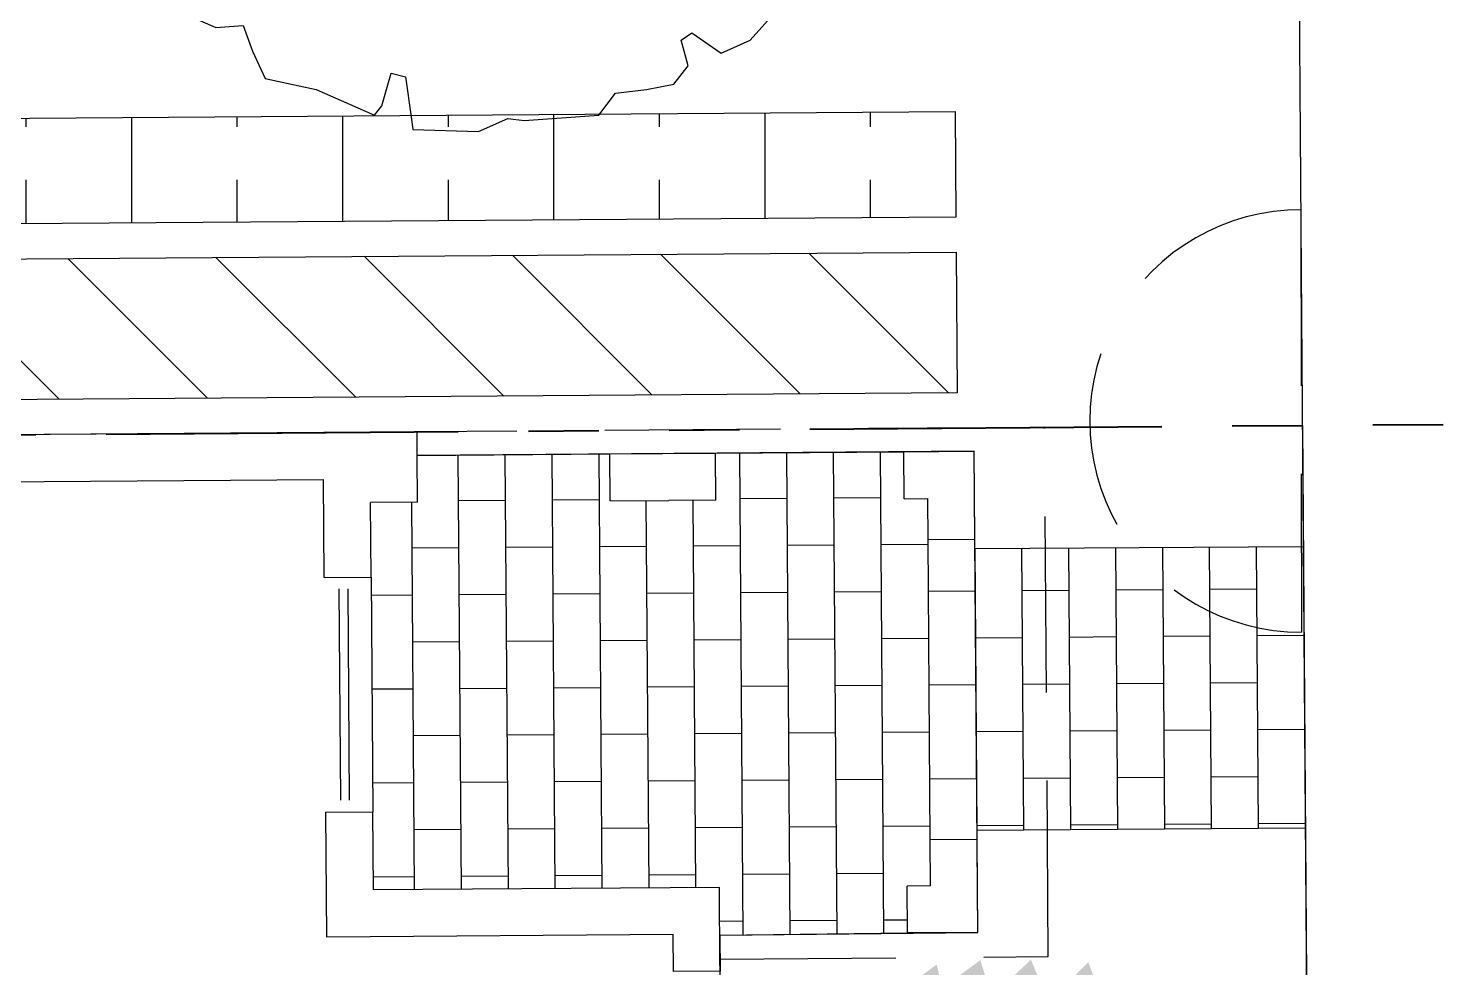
# Model space of a CAD drawing. Header units: feet. Extents: x 919634 to 928945, y 707022 to 708026.
# Drawn here: x 920767.68 to 920787.69, y 707445.3 to 707458.65 of the extents above; entities that cross this region are included whole.
import ezdxf

# ---------------------------------------------------------------- set-up
doc = ezdxf.new("R2010")
doc.units = ezdxf.units.FT
doc.header["$LTSCALE"] = 20
doc.header["$MEASUREMENT"] = 0
for name, pattern in [('HIDDEN2', [0.1875, 0.125, -0.0625]), ('Site Plan$0$HIDDEN2', [0.1875, 0.125, -0.0625]), ('Site Plan$0$PHANTOM2', [1.25, 0.625, -0.125, 0.125, -0.125, 0.125, -0.125])]:
    doc.linetypes.add(name, pattern=pattern)
for name, color, linetype in [('-u-site-utility clear zone', 252, 'HIDDEN2'), ('-u-site-xref', 7, 'Continuous'), ('LK-TREE-050M', 2, 'Continuous'), ('LK-TREE-TRNK', 32, 'Continuous'), ('LP-ANNO-LABL-SHRB', 2, 'Continuous'), ('LP-PATT-SHAR', 4, 'Continuous'), ('LP-SHAR-BRDR-CONT', 123, 'Continuous'), ('LP-TREE', 15, 'Continuous'), ('Site Plan$0$-u-site-bldg_interior', 252, 'Continuous'), ('Site Plan$0$SP-BLDG-ROOF ABOVE', 4, 'Site Plan$0$HIDDEN2'), ('Site Plan$0$SP-LOT PAVERS', 254, 'Continuous'), ('x-Villa6-LP Block$0$LK-TREE-013M', 253, 'Continuous'), ('x-Villa6-LP Block$0$LK-TREE-050M', 253, 'Continuous'), ('x-Villa6-LP Block$0$LK-TREE-TRNK', 253, 'Continuous'), ('x-Villa6-LP Block$0$LP-TREE', 253, 'Continuous')]:
    doc.layers.add(name, color=color, linetype=linetype)
for name, color, linetype, lineweight in [('Site Plan$0$SP-LOT LINES', 252, 'Site Plan$0$PHANTOM2', 40), ('Site Plan$0$SP-SIDEWALK', 2, 'Continuous', 25), ('SP-BUILDING-FOOTPRINT', 1, 'Continuous', 25)]:
    doc.layers.add(name, color=color, linetype=linetype, lineweight=lineweight)
doc.layers.add('x-Villa6-LP Block$0$LK-TREE-SHAD', color=253, linetype='Continuous', plot=False)
doc.layers.get('-u-site-xref').off()

# ---------------------------------------------------------------- blocks, each defined once
blk = doc.blocks.new('Site Plan')
at = {"layer": 'Site Plan$0$SP-LOT PAVERS', "extrusion": (7.49369476447442e-08, 5.421449408350116e-10, 0.9999999999999972)}
h = blk.add_hatch(dxfattribs=at)
h.set_pattern_fill('AR-B816', color=256, scale=0.08333333333333331, angle=90.41450947818753)
h.set_pattern_definition([(90.41450947818744, (920786.463532828, 707359.354512068), (-0.6666492204798994, -0.004822994711523406), []), (180.4145094781875, (920786.463532828, 707359.354512068), (-0.6618262257683755, -0.6714722151914222), [0.6666666666666665, -0.6666666666666665])])
h.paths.add_polyline_path([(920781.1318442662, 707451.2550460472), (920781.1309081118, 707451.3844441973), (920780.4642588914, 707451.3796212032), (920780.4600191175, 707451.965655823), (920780.1266945074, 707451.9632443254), (920780.1218749287, 707452.6294213732), (920777.4442078249, 707452.6100493048), (920777.4490274036, 707451.9438722571), (920775.949066657, 707451.9330205781), (920775.9442436508, 707452.5996714013), (920773.2054264807, 707452.5788085159), (920773.2102420733, 707451.9132061296), (920772.5435927827, 707451.9083831186), (920772.5833824457, 707446.4085297036), (920777.4999365354, 707446.4440994059), (920777.50484289, 707445.7659279131), (920780.1713071882, 707445.7967418086), (920780.1664841936, 707446.4633910288), (920780.4998088038, 707446.4658025262), (920780.495069169, 707447.1209294744), (920781.1617183896, 707447.1257524693), (920781.1607822353, 707447.2551506198), (920785.8273631791, 707447.2878451868), (920785.79842521, 707451.2877406141)])
at = {"layer": 'Site Plan$0$-u-site-bldg_interior', "extrusion": (7.493694764474419e-08, 5.421449408350157e-10, 0.9999999999999972)}
for p, q in [((920773.2029911934, 707452.9154217915, 2.397159634922995e-06), (920732.7873822512, 707452.6230279679, 5.425940526081074e-06)), ((920773.2054351119, 707452.577615909, 2.397159634879378e-06), (920773.2030074067, 707452.9131808237, 2.397159634879375e-06)), ((920773.2054188986, 707452.5798568769, 2.397159634922998e-06), (920775.9442436536, 707452.5996714013, 2.191909725309721e-06)), ((920773.2102420762, 707451.9132061293, 2.397159622046326e-06), (920773.2054188986, 707452.5798568769, 2.397159634922998e-06)), ((920775.9442436656, 707452.5996697393, 2.191909725309721e-06), (920777.4442044116, 707452.6105214774, 2.079501362196658e-06)), ((920775.9490666603, 707451.9330205189, 2.191909725309727e-06), (920775.9442436656, 707452.5996697393, 2.191909725309721e-06)), ((920777.4442044116, 707452.6105214774, 2.079501362196658e-06), (920780.1218715152, 707452.6298935458, 1.878834660175739e-06)), ((920777.4490274064, 707451.9438722569, 2.079501362196665e-06), (920777.4442044116, 707452.6105214774, 2.079501362196658e-06)), ((920780.1218715152, 707452.6298935458, 1.878834660175739e-06), (920781.121845346, 707452.6371280379, 1.803895751433698e-06)), ((920780.12669451, 707451.9632443254, 1.878834660175745e-06), (920780.1218715152, 707452.6298935458, 1.878834660175739e-06)), ((920781.1309081144, 707451.3844441973, 1.80389575143371e-06), (920781.121845346, 707452.6371280379, 1.803895751433698e-06)), ((920733.4588705513, 707451.9589623082, 5.37598126233078e-06), (920771.8745320023, 707452.2368873793, 2.497078175771381e-06)), ((920771.884586986, 707450.8470592977, 2.497078174244687e-06), (920771.8745320226, 707452.2368873795, 2.497078174244674e-06)), ((920773.2102420762, 707451.9132061293, 2.397159622046326e-06), (920772.5435927776, 707451.9083831182, 2.447118900400665e-06)), ((920772.5512362081, 707450.8518822924, 2.447118901630764e-06), (920772.5435927855, 707451.9083831183, 2.447118899807431e-06)), ((920775.9490666603, 707451.9330205189, 2.191909725309727e-06), (920776.7823781859, 707451.9390492622, 2.129460634688451e-06)), ((920777.4490274064, 707451.9438722569, 2.079501362196665e-06), (920776.7823781859, 707451.9390492622, 2.129460634688451e-06)), ((920780.12669451, 707451.9632443254, 1.878834660175745e-06), (920780.4600191202, 707451.9656558227, 1.85385502392549e-06)), ((920780.464258894, 707451.3796212026, 1.853855023925496e-06), (920780.4600191202, 707451.9656558227, 1.85385502392549e-06)), ((920781.1309081144, 707451.3844441973, 1.80389575143371e-06), (920780.464258894, 707451.3796212026, 1.853855023925496e-06)), ((920781.1617183923, 707447.125752469, 1.803895751433751e-06), (920781.1309081144, 707451.3844441973, 1.80389575143371e-06)), ((920771.884586986, 707450.8470592977, 2.497078174244687e-06), (920772.5512362065, 707450.8518822924, 2.447118901744177e-06)), ((920772.0941206161, 707450.6819041783, 2.481465901587189e-06), (920772.1158240923, 707447.6819826862, 2.481465901587218e-06)), ((920772.2191173449, 707450.6828084899, 2.472098537994434e-06), (920772.2408208211, 707447.6828869977, 2.472098537994463e-06)), ((920772.5512362065, 707450.8518822924, 2.447118901744177e-06), (920772.5753511802, 707447.51863619, 2.44711890174421e-06)), ((920771.9087019595, 707447.5138131953, 2.49707817424472e-06), (920772.5753511802, 707447.51863619, 2.44711890174421e-06)), ((920771.9215562305, 707445.7370574885, 2.497078173529366e-06), (920771.9087019691, 707447.5138131953, 2.497078173529349e-06)), ((920772.5833824289, 707446.4085297035, 2.447118903096446e-06), (920772.5753511817, 707447.51863619, 2.447118901630797e-06)), ((920781.1617183923, 707447.125752469, 1.803895751433751e-06), (920780.4950691718, 707447.1209294741, 1.853855023925537e-06)), ((920780.4998088066, 707446.4658025261, 1.853855023925544e-06), (920780.4950691718, 707447.1209294741, 1.853855023925537e-06)), ((920781.1712810217, 707445.8039763003, 1.803895751433764e-06), (920781.1617183923, 707447.125752469, 1.803895751433751e-06)), ((920780.4998088066, 707446.4658025261, 1.853855023925544e-06), (920780.1664841962, 707446.4633910287, 1.878834660175799e-06)), ((920780.171307191, 707445.7967418082, 1.878834660175805e-06), (920780.1664841962, 707446.4633910287, 1.878834660175799e-06)), ((920777.5048428925, 707445.7659279131, 2.078668061305966e-06), (920780.171307191, 707445.7967418082, 1.878834660175805e-06)), ((920781.1712810217, 707445.8039763003, 1.803895751433764e-06), (920780.171307191, 707445.7967418082, 1.878834660175805e-06))]:
    blk.add_line(p, q, dxfattribs=at)
for points, elevation in [([(920777.507959067, 707445.3352003243), (920777.4999365355, 707446.444099406), (920772.5833824461, 707446.4085297036)], 0.06938587248384431), ([(920777.5048428902, 707445.7659279131), (920777.5085312239, 707445.2561150388), (920776.8459017089, 707445.2513211253), (920776.8421300153, 707445.772656272), (920771.9215562422, 707445.7370574885)], 0.0693858724838443)]:
    blk.add_lwpolyline(points, dxfattribs=dict(at, elevation=elevation))
at = {"layer": 'Site Plan$0$SP-BLDG-ROOF ABOVE', "extrusion": (7.493694764474419e-08, 5.421449408350157e-10, 0.9999999999999972)}
for p, q in [((920782.1194076724, 707452.9776880959, 1.728956842691653e-06), (920773.2030074069, 707452.9131807808, 2.397159634879375e-06)), ((920782.1737974915, 707445.459759371, 1.728956842691726e-06), (920782.1194076724, 707452.9776880959, 1.728956842691653e-06)), ((920777.5072905272, 707445.42599868, 2.078668933945237e-06), (920782.1737974915, 707445.459759371, 1.728956842691726e-06))]:
    blk.add_line(p, q, dxfattribs=at)
at = {"layer": 'Site Plan$0$SP-LOT LINES', "ltscale": 0.4, "extrusion": (7.493694764474419e-08, 5.421449408350157e-10, 0.9999999999999972)}
blk.add_line((920718.7877615694, 707452.5195038142, 7.518793828608762e-06), (920808.7862014065, 707453.1706138523, 3.660344581590889e-07), dxfattribs=at)
at = {"layer": 'Site Plan$0$SP-SIDEWALK'}
blk.add_line((920785.8787027549, 707440.3389931382), (920785.6726374287, 707469.0984911781), dxfattribs=at)
at = {"layer": 'Site Plan$0$SP-SIDEWALK', "extrusion": (7.493694764474419e-08, 5.421449408350157e-10, 0.9999999999999972)}
for p, q in [((920781.1323013825, 707451.2550492496, 1.803861494992471e-06), (920785.7950423497, 707451.2877171, 1.454432208540309e-06)), ((920781.1603251243, 707447.2551474171, 1.803930007866266e-06), (920785.8230660921, 707447.2878152678, 1.454500721370484e-06))]:
    blk.add_line(p, q, dxfattribs=at)
at = {"layer": 'Site Plan$0$SP-SIDEWALK', "extrusion": (7.493694764474419e-08, 5.421449408350098e-10, 0.9999999999999972), "elevation": 0.06939971881061716}
blk.add_lwpolyline([(920785.7848719062, 707453.004206562), (920786.6071925086, 707339.3405138953)], dxfattribs=at)
at = {"layer": 'Site Plan$0$SP-SIDEWALK', "extrusion": (7.493694764474419e-08, 5.421449408350157e-10, 0.9999999999999972), "elevation": 0.06938587248384431}
blk.add_lwpolyline([(920785.7868032975, 707453.0042205348), (920786.6091239, 707339.3405278681)], dxfattribs=at)
blk = doc.blocks.new('x-Villa6-LP Block$0$TREE-EVGR-001')
at = {"layer": 'x-Villa6-LP Block$0$LK-TREE-SHAD'}
blk.add_hatch(color=256, dxfattribs=at).paths.add_polyline_path([(0.1089706438699523, -0.4757895270687129), (0.1079324849648344, -0.5039278319806328), (0.1722425849569049, -0.4844509835266706), (0.1683450062939187, -0.4621619195394686), (0.2404502679496829, -0.4621619195394686), (0.2326551019482395, -0.5000324628521611), (0.2813748786129224, -0.4727648733296661), (0.29696520194031, -0.4532880220641289), (0.3476337679364576, -0.4513403360940913), (0.396264019304823, -0.4358758569983934), (0.3768656295975177, -0.4143343223446152), (0.4450733125903241, -0.3636945124281112), (0.4489708955910316, -0.3987528430191389), (0.5054858295816587, -0.3656421955865525), (0.4898955019165214, -0.3461653471325974), (0.5191273679153312, -0.3111070165415697), (0.5672549638759108, -0.2934702439136743), (0.5386152742434547, -0.2546241515265422), (0.5620007679100354, -0.2351473002610049), (0.624362074232863, -0.2117750798669817), (0.6068229572362327, -0.1884028594729728), (0.6165669125691693, -0.1513968457234967), (0.6613891018953666, -0.1358153635864312), (0.6399524018980287, -0.1143908291624314), (0.6360548188972928, -0.06569870240437581), (0.6652866848961025, -0.0540125922073571), (0.6419011912295218, -0.02869268865489971), (0.6321572402343065, 0.008313327906165568), (0.6652866848961025, 0.01805175213314669), (0.6399524018980287, 0.05311008272417439), (0.6321572402343065, 0.07453461714816001), (0.6594403125638735, 0.08037767224666226), (0.624362074232863, 0.1290697990047249), (0.6341060295657996, 0.1427035923601849), (0.6438499848987362, 0.1543897025571965), (0.600976584904032, 0.2089248844137614), (0.6126693295684618, 0.2186633086407426), (0.5600519742407926, 0.2790415455958168), (0.5717447189052223, 0.2907276557928284), (0.5308201125797325, 0.329681355512335), (0.5210761572468243, 0.2965707108913307), (0.4879467125850283, 0.3335767246408068), (0.5093834125823946, 0.3472105208078489), (0.4734964548200651, 0.3870622876876126), (0.4236366125929578, 0.3588966310048534), (0.4002511232641268, 0.3959026447543295), (0.4294829849251585, 0.4114841268913949), (0.3885583742619474, 0.4523855097693499), (0.3573777232693942, 0.3997980166943904), (0.3339922296028135, 0.4445947715123992), (0.2930676232773237, 0.4777054161333965), (0.2579893849463133, 0.448490140640871), (0.1936792849542428, 0.4991299505573892), (0.1683450062939187, 0.4644221308886216), (0.1332667679629083, 0.4805573219530999), (0.09234215729966877, 0.4952345814289103), (0.07460491585158024, 0.4613917906249796), (0.0909893849463117, 0.448490140640871), (0.1260676232773221, 0.4777054161333965), (0.1669922296028119, 0.4445947715123992), (0.1903777232693926, 0.3997980166943904), (0.2215583742619458, 0.4523855097693499), (0.2624829849251853, 0.4114841268913949), (0.2332511232641252, 0.3959026447543295), (0.2566366125929562, 0.3588966310048534), (0.3064964548200635, 0.3870622876876126), (0.342383412582393, 0.3472105208078489), (0.3209467125850267, 0.3335767246408068), (0.3540761572468227, 0.2965707108913307), (0.3638201125797593, 0.329681355512335), (0.4047447189052207, 0.2907276557928284), (0.3930519742408194, 0.2790415455958168), (0.4456693295684602, 0.2186633086407426), (0.4339765849040305, 0.2089248844137614), (0.4768499848987346, 0.1543897025571965), (0.4671060295657981, 0.1427035923601849), (0.4573620742328615, 0.1290697990047249), (0.4924403125638719, 0.08037767224666226), (0.4651572402343049, 0.07453461714816001), (0.4729524018980271, 0.05311008272417439), (0.498286684896101, 0.01805175213314669), (0.4651572402343049, 0.008313327906165568), (0.4749011912295202, -0.02869268865489971), (0.498286684896101, -0.0540125922073571), (0.4690548188972912, -0.06569870240437581), (0.4729524018980271, -0.1143908291624314), (0.494389101895365, -0.1358153635864312), (0.4495669125691677, -0.1513968457234967), (0.4398229572362311, -0.1884028594729728), (0.4573620742328615, -0.2117750798669817), (0.3950007679100338, -0.2351473002610049), (0.3716152742434531, -0.2546241515265422), (0.4002549638759092, -0.2934702439136743), (0.3521273679153296, -0.3111070165415697), (0.3228955019165198, -0.3461653471325974), (0.3384858295816571, -0.3656421955865525), (0.2819708955910301, -0.3987528430191389), (0.2780733125903225, -0.3636945124281112), (0.2098656295975161, -0.4143343223446152), (0.2292640193048214, -0.4358758569983934), (0.1806337679364844, -0.4513403360940913), (0.1299652019403084, -0.4532880220641289), (0.1143748786128924, -0.4727648733296661)])
at = {"layer": 'x-Villa6-LP Block$0$LK-TREE-013M'}
for p, q in [((-0.08579755074086393, 0.4354452148689205), (-0.07176636530692804, 0.4920659143797508)), ((-0.02974699386746238, 0.4516042015933337), (-0.07176636530692804, 0.4920659143797508)), ((0.01608767338453276, 0.4409001615718182), (0.03011885881846865, 0.4975208610826485)), ((0.07213823025793431, 0.4570591482962385), (0.03011885881846865, 0.4975208610826485)), ((-0.1749471218505789, 0.4208986820327283), (-0.160915936416643, 0.4775193815435586)), ((-0.1188965649771774, 0.4370576687571415), (-0.160915936416643, 0.4775193815435586)), ((0.1143341395054449, 0.4227169976003609), (0.1283653249393808, 0.4793376971111911)), ((0.1703846963788465, 0.4388759843247811), (0.1283653249393808, 0.4793376971111911)), ((-0.08579755074086393, 0.4354452148689205), (-0.02974699386746238, 0.4516042015933337)), ((0.01608767338453276, 0.4409001615718182), (0.07213823025793431, 0.4570591482962385)), ((0.205303089617388, 0.3918056246554613), (0.2193342750513523, 0.4484263241662916)), ((0.2613536464907895, 0.4079646113798816), (0.2193342750513523, 0.4484263241662916)), ((-0.1749471218505789, 0.4208986820327283), (-0.1188965649771774, 0.4370576687571415)), ((0.1143341395054449, 0.4227169976003609), (0.1703846963788465, 0.4388759843247811)), ((-0.2768323459759756, 0.3608942434154443), (-0.2628011605420113, 0.4175149429262746)), ((-0.2207817891025741, 0.3770532301398575), (-0.2628011605420113, 0.4175149429262746)), ((-0.007564253644574137, 0.3481660261468846), (0.006466931789361752, 0.4047867256577149)), ((0.04848630322882741, 0.3643250128713049), (0.006466931789361752, 0.4047867256577149)), ((0.1034178654920197, 0.3481660261468846), (0.1174490509259556, 0.4047867256577149)), ((0.1594684223653928, 0.3643250128713049), (0.1174490509259556, 0.4047867256577149)), ((0.205303089617388, 0.3918056246554613), (0.2613536464907895, 0.4079646113798816)), ((-0.207695943890883, 0.3354378171734425), (-0.1936647584569471, 0.3920585166842798)), ((-0.1516453870174814, 0.3515968038978627), (-0.1936647584569471, 0.3920585166842798)), ((0.1701956033239185, 0.3271660389251565), (0.1842267887578544, 0.3837867384359868)), ((0.22624616019732, 0.3433250256495768), (0.1842267887578544, 0.3837867384359868)), ((0.2871751447181623, 0.3336195016058099), (0.3012063301520982, 0.3902402011166473)), ((0.3432257015915638, 0.3497784883302302), (0.3012063301520982, 0.3902402011166473)), ((-0.2768323459759756, 0.3608942434154443), (-0.2207817891025741, 0.3770532301398575)), ((-0.007564253644574137, 0.3481660261468846), (0.04848630322882741, 0.3643250128713049)), ((0.1034178654920197, 0.3481660261468846), (0.1594684223653928, 0.3643250128713049)), ((-0.3659819170856906, 0.2990714892305277), (-0.3519507316517547, 0.355692188741358)), ((-0.3099313602122891, 0.3152304759549409), (-0.3519507316517547, 0.355692188741358)), ((-0.207695943890883, 0.3354378171734425), (-0.1516453870174814, 0.3515968038978627)), ((0.1701956033239185, 0.3271660389251565), (0.22624616019732, 0.3433250256495768)), ((0.2289550166464949, 0.2881615875296006), (0.2429862020804592, 0.3447822870404309)), ((0.2850055735198964, 0.3043205742540209), (0.2429862020804592, 0.3447822870404309)), ((0.2871751447181623, 0.3336195016058099), (0.3432257015915638, 0.3497784883302302)), ((0.07794655946065632, 0.2808883252590633), (0.0919777448945922, 0.3375090247699006)), ((0.1339971163340579, 0.2970473119834764), (0.0919777448945922, 0.3375090247699006)), ((0.3490340307942859, 0.2699784235581433), (0.3630652162282217, 0.3265991230689735)), ((0.4050845876676874, 0.2861374102825565), (0.3630652162282217, 0.3265991230689735)), ((-0.3659819170856906, 0.2990714892305277), (-0.3099313602122891, 0.3152304759549409)), ((0.2289550166464949, 0.2881615875296006), (0.2850055735198964, 0.3043205742540209)), ((0.2823669751465161, 0.262489606945266), (0.2963981605804804, 0.3191103064560963)), ((0.3384175320199176, 0.2786485936696792), (0.2963981605804804, 0.3191103064560963)), ((-0.3647756345556559, 0.2323072228889984), (-0.35074444912172, 0.2889279223998358)), ((-0.3087250776822543, 0.2484662096134116), (-0.35074444912172, 0.2889279223998358)), ((0.07794655946065632, 0.2808883252590633), (0.1339971163340579, 0.2970473119834764)), ((0.179831783586053, 0.2263388333446841), (0.1938629690199889, 0.2829595328555143)), ((0.2358823404594546, 0.2424978200691044), (0.1938629690199889, 0.2829595328555143)), ((0.3490340307942859, 0.2699784235581433), (0.4050845876676874, 0.2861374102825565)), ((0.2823669751465161, 0.262489606945266), (0.3384175320199176, 0.2786485936696792)), ((-0.4351183191707548, 0.1972457676722996), (-0.4210871337368189, 0.2538664671831299)), ((-0.3790677622973817, 0.2134047543967128), (-0.4210871337368189, 0.2538664671831299)), ((-0.3647756345556559, 0.2323072228889984), (-0.3087250776822543, 0.2484662096134116)), ((0.179831783586053, 0.2263388333446841), (0.2358823404594546, 0.2424978200691044)), ((0.2871751447181623, 0.1990640832399322), (0.3012063301520982, 0.2556847827507625)), ((0.3432257015915638, 0.2152230699643525), (0.3012063301520982, 0.2556847827507625)), ((0.3908797478457871, 0.2027007226703148), (0.4049109332797229, 0.2593214221811593)), ((0.4469303047191886, 0.2188597093947351), (0.4049109332797229, 0.2593214221811593)), ((0.1361666875323237, 0.1645160791597675), (0.1501978729662596, 0.2211367786705978)), ((0.1922172444057253, 0.1806750658841807), (0.1501978729662596, 0.2211367786705978)), ((-0.4351183191707548, 0.1972457676722996), (-0.3790677622973817, 0.2134047543967128)), ((0.2871751447181623, 0.1990640832399322), (0.3432257015915638, 0.2152230699643525)), ((0.3427669659111814, 0.1590072464141628), (0.3567981513451173, 0.2156279459250001)), ((0.3988175227845829, 0.175166233138583), (0.3567981513451173, 0.2156279459250001)), ((0.3908797478457871, 0.2027007226703148), (0.4469303047191886, 0.2188597093947351)), ((-0.4769470063782535, 0.133136656281394), (-0.4629158209443176, 0.1897573557922243)), ((-0.4208964495048519, 0.1492956430058143), (-0.4629158209443176, 0.1897573557922243)), ((0.2289550166464949, 0.1336046979197505), (0.2429862020804592, 0.1902253974305808)), ((0.2850055735198964, 0.1497636846441637), (0.2429862020804592, 0.1902253974305808)), ((0.4236285698860911, 0.1354230134873831), (0.437659755320027, 0.1920437129982133)), ((0.4796791267594926, 0.1515820002117962), (0.437659755320027, 0.1920437129982133)), ((-0.3896338441147975, 0.1081482716777487), (-0.3756026586808616, 0.1647689711885789)), ((-0.333583287241396, 0.1243072584021689), (-0.3756026586808616, 0.1647689711885789)), ((0.1361666875323237, 0.1645160791597675), (0.1922172444057253, 0.1806750658841807)), ((0.3427669659111814, 0.1590072464141628), (0.3988175227845829, 0.175166233138583)), ((-0.4769470063782535, 0.133136656281394), (-0.4208964495048519, 0.1492956430058143)), ((0.2289550166464949, 0.1336046979197505), (0.2850055735198964, 0.1497636846441637)), ((0.3290208617696635, 0.1008750011120867), (0.3430520472035994, 0.1574957006229312)), ((0.385071418643065, 0.117033987836507), (0.3430520472035994, 0.1574957006229312)), ((0.4236285698860911, 0.1354230134873831), (0.4796791267594926, 0.1515820002117962)), ((-0.3896338441147975, 0.1081482716777487), (-0.333583287241396, 0.1243072584021689)), ((0.4381836019040009, 0.06996362816719426), (0.4522147873379367, 0.1265843276780316)), ((0.4942341587774024, 0.08612261489160744), (0.4522147873379367, 0.1265843276780316)), ((-0.4969772052469068, 0.05905372646627427), (-0.4829460198129709, 0.1156744259771045)), ((-0.4409266483735053, 0.07521271319068745), (-0.4829460198129709, 0.1156744259771045)), ((0.1852899205927656, 0.06087204203390684), (0.1993211060267015, 0.1174927415447371)), ((0.2413404774661672, 0.07703102875832002), (0.1993211060267015, 0.1174927415447371)), ((0.3290208617696635, 0.1008750011120867), (0.385071418643065, 0.117033987836507)), ((0.2671619756935399, 0.03905224692717013), (0.2811931611274758, 0.0956729464380146)), ((0.3232125325669415, 0.05521123365159042), (0.2811931611274758, 0.0956729464380146)), ((0.4381836019040009, 0.06996362816719426), (0.4942341587774024, 0.08612261489160744)), ((-0.4969772052469068, 0.05905372646627427), (-0.4409266483735053, 0.07521271319068745)), ((-0.4596898562604395, 0.003783748969567569), (-0.4456586708265036, 0.06040444848039783)), ((-0.4036392993870379, 0.01994273569398075), (-0.4456586708265036, 0.06040444848039783)), ((0.1852899205927656, 0.06087204203390684), (0.2413404774661672, 0.07703102875832002)), ((0.3726859578233928, 0.0190507673880802), (0.3867171432573286, 0.07567146689891047)), ((0.4287365146967943, 0.03520975411250049), (0.3867171432573286, 0.07567146689891047)), ((0.2671619756935399, 0.03905224692717013), (0.3232125325669415, 0.05521123365159042)), ((0.4418223599084854, 0.0008676034166228419), (0.4558535453424213, 0.05748830292745311)), ((0.4978729167818869, 0.01702659014103602), (0.4558535453424213, 0.05748830292745311)), ((0.3726859578233928, 0.0190507673880802), (0.4287365146967943, 0.03520975411250049)), ((-0.4933384472424223, -0.05550020406539602), (-0.4793072618084864, 0.001120495445434244)), ((-0.4372878903690207, -0.03934121734097573), (-0.4793072618084864, 0.001120495445434244)), ((-0.4596898562604395, 0.003783748969567569), (-0.4036392993870379, 0.01994273569398075)), ((0.3053689347405566, -0.05550020406539602), (0.3194001201744925, 0.001120495445434244)), ((0.3614194916139581, -0.03934121734097573), (0.3194001201744925, 0.001120495445434244)), ((0.4418223599084854, 0.0008676034166228419), (0.4978729167818869, 0.01702659014103602)), ((0.236232532655464, -0.06095515076829372), (0.2502637180893998, -0.004334451257463456)), ((0.2922830895288655, -0.04479616404388054), (0.2502637180893998, -0.004334451257463456)), ((0.3817828528345899, -0.05731851963302859), (0.3958140382685258, -0.0006978201221983227)), ((0.4378334097079914, -0.0411595329086083), (0.3958140382685258, -0.0006978201221983227)), ((0.4454611179129699, -0.07186505246922081), (0.4594923033469058, -0.01524435295839055)), ((0.5015116747863715, -0.05570606574480053), (0.4594923033469058, -0.01524435295839055)), ((-0.4933384472424223, -0.05550020406539602), (-0.4372878903690207, -0.03934121734097573)), ((0.3053689347405566, -0.05550020406539602), (0.3614194916139581, -0.03934121734097573)), ((0.236232532655464, -0.06095515076829372), (0.2922830895288655, -0.04479616404388054)), ((0.3817828528345899, -0.05731851963302859), (0.4378334097079914, -0.0411595329086083)), ((0.4454611179129699, -0.07186505246922081), (0.5015116747863715, -0.05570606574480053)), ((-0.4898898862905128, -0.1255692016943044), (-0.4758587008565769, -0.06894850218347415)), ((-0.4338393294171112, -0.1094102149698841), (-0.4758587008565769, -0.06894850218347415)), ((0.2708007336979961, -0.1355061222217699), (0.2848319191319604, -0.07888542271093968)), ((0.3268512905713976, -0.1193471354973568), (0.2848319191319604, -0.07888542271093968)), ((-0.3932726021192536, -0.1391427616521668), (-0.3792414166853462, -0.0825220621413294)), ((-0.3372220452458805, -0.1229837749277465), (-0.3792414166853462, -0.0825220621413294)), ((0.3508534097965423, -0.1518709706255947), (0.3648845952304782, -0.09525027111476447)), ((0.4069039666699155, -0.1357119839011816), (0.3648845952304782, -0.09525027111476447)), ((0.4327254648972882, -0.1500526550579622), (0.4467566503312241, -0.0934319555471319)), ((0.4887760217706898, -0.133893668333549), (0.4467566503312241, -0.0934319555471319)), ((-0.4898898862905128, -0.1255692016943044), (-0.4338393294171112, -0.1094102149698841)), ((0.1816511625882811, -0.1736907657323314), (0.1956823480222454, -0.1170700662214941)), ((0.2377017194616826, -0.1575317790079112), (0.1956823480222454, -0.1170700662214941)), ((0.2708007336979961, -0.1355061222217699), (0.3268512905713976, -0.1193471354973568)), ((-0.3932726021192536, -0.1391427616521668), (-0.3372220452458805, -0.1229837749277465)), ((0.3508534097965423, -0.1518709706255947), (0.4069039666699155, -0.1357119839011816)), ((0.4327254648972882, -0.1500526550579622), (0.4887760217706898, -0.133893668333549)), ((-0.4660477622088308, -0.206420462539981), (-0.4520165767748949, -0.1497997630291508)), ((-0.4099972053354293, -0.1902614758155607), (-0.4520165767748949, -0.1497997630291508)), ((0.1816511625882811, -0.1736907657323314), (0.2377017194616826, -0.1575317790079112)), ((0.2471488066688892, -0.2118754092428787), (0.2611799921028251, -0.1552547097320485)), ((0.3031993635422907, -0.1957164225184655), (0.2611799921028251, -0.1552547097320485)), ((0.3999766428569842, -0.2318768970771004), (0.4140078282909201, -0.1752561975662701)), ((0.4560271997303857, -0.2157179103526801), (0.4140078282909201, -0.1752561975662701)), ((-0.4660477622088308, -0.206420462539981), (-0.4099972053354293, -0.1902614758155607)), ((0.2471488066688892, -0.2118754092428787), (0.3031993635422907, -0.1957164225184655)), ((0.3362983777786042, -0.2427867904829029), (0.3503295632125685, -0.1861660909720655)), ((0.3923489346520057, -0.2266278037584897), (0.3503295632125685, -0.1861660909720655)), ((-0.3423299900565837, -0.2646065855896325), (-0.3282988046226194, -0.2079858860788022)), ((-0.2862794331831822, -0.2484475988652122), (-0.3282988046226194, -0.2079858860788022)), ((0.1416248245390364, -0.273698171722927), (0.1556560099729722, -0.2170774722120825)), ((0.1976753814124379, -0.2575391849985067), (0.1556560099729722, -0.2170774722120825)), ((0.2653425966912835, -0.2755164872905596), (0.2793737821252193, -0.2188957877797222)), ((0.321393153564685, -0.2593575005661393), (0.2793737821252193, -0.2188957877797222)), ((0.3999766428569842, -0.2318768970771004), (0.4560271997303857, -0.2157179103526801)), ((-0.4205632871528451, -0.2936996512620169), (-0.4065321017189092, -0.2370789517511867)), ((-0.364512730279472, -0.2775406645375966), (-0.4065321017189092, -0.2370789517511867)), ((0.04155897941589615, -0.2809714339934573), (0.05559016484980361, -0.224350734482627)), ((0.09760953628926927, -0.264812447269037), (0.05559016484980361, -0.224350734482627)), ((0.3362983777786042, -0.2427867904829029), (0.3923489346520057, -0.2266278037584897)), ((-0.3423299900565837, -0.2646065855896325), (-0.2862794331831822, -0.2484475988652122)), ((0.1416248245390364, -0.273698171722927), (0.1976753814124379, -0.2575391849985067)), ((0.2653425966912835, -0.2755164872905596), (0.321393153564685, -0.2593575005661393)), ((0.3453952727898013, -0.3064278685305766), (0.3594264582237372, -0.2498071690197463)), ((0.4014458296632029, -0.2902688818061563), (0.3594264582237372, -0.2498071690197463)), ((-0.4205632871528451, -0.2936996512620169), (-0.364512730279472, -0.2775406645375966)), ((0.04155897941589615, -0.2809714339934573), (0.09760953628926927, -0.264812447269037)), ((-0.04031307568487819, -0.3427941881783738), (-0.0262818902509423, -0.2861734886675436)), ((0.01573748118852336, -0.3266352014539535), (-0.0262818902509423, -0.2861734886675436)), ((0.2034837106151599, -0.3409758726107412), (0.2175148960490958, -0.284355173099911)), ((0.2595342674885615, -0.324816885886321), (0.2175148960490958, -0.284355173099911)), ((0.3453952727898013, -0.3064278685305766), (0.4014458296632029, -0.2902688818061563)), ((-0.360523780078978, -0.3682506227154931), (-0.3464925946450137, -0.3116299232046629)), ((-0.3044732232055765, -0.3520916359910728), (-0.3464925946450137, -0.3116299232046629)), ((-0.2368060079267025, -0.3718872538507583), (-0.2227748224927666, -0.315266554339928)), ((-0.1807554510533009, -0.3557282671263451), (-0.2227748224927666, -0.315266554339928)), ((0.0797659384629128, -0.364613991580228), (0.09379712389684869, -0.3079932920693906)), ((0.1358164953362859, -0.3484550048558077), (0.09379712389684869, -0.3079932920693906)), ((-0.04031307568487819, -0.3427941881783738), (0.01573748118852336, -0.3266352014539535)), ((0.2034837106151599, -0.3409758726107412), (0.2595342674885615, -0.324816885886321)), ((0.2780782497069652, -0.3846154711193179), (0.292109435140901, -0.3279947716084877)), ((0.3341288065803667, -0.3684564843948976), (0.292109435140901, -0.3279947716084877)), ((-0.360523780078978, -0.3682506227154931), (-0.3044732232055765, -0.3520916359910728)), ((-0.2368060079267025, -0.3718872538507583), (-0.1807554510533009, -0.3557282671263451)), ((0.0797659384629128, -0.364613991580228), (0.1358164953362859, -0.3484550048558077)), ((-0.2957471033798527, -0.4187691509456783), (-0.2817159179459168, -0.3621484514348481)), ((-0.2396965465064511, -0.4026101642212581), (-0.2817159179459168, -0.3621484514348481)), ((-0.1221851307856525, -0.4209817990622398), (-0.1081539453516882, -0.3643610995514024)), ((-0.06613457391225097, -0.4048228123378266), (-0.1081539453516882, -0.3643610995514024)), ((-0.002106116637861533, -0.4264367457651446), (0.01192506879607436, -0.3698160462543072)), ((0.05394444023554001, -0.4102777590407243), (0.01192506879607436, -0.3698160462543072)), ((0.2780782497069652, -0.3846154711193179), (0.3341288065803667, -0.3684564843948976)), ((0.1780124045838249, -0.4518931720071393), (0.1920435900177608, -0.3952724724963019)), ((0.2340629614571981, -0.4357341852827261), (0.1920435900177608, -0.3952724724963019)), ((-0.2957471033798527, -0.4187691509456783), (-0.2396965465064511, -0.4026101642212581)), ((-0.207695943890883, -0.4609847581404267), (-0.1936647584569471, -0.4043640586295965)), ((-0.1516453870174814, -0.4448257714160135), (-0.1936647584569471, -0.4043640586295965)), ((-0.1221851307856525, -0.4209817990622398), (-0.06613457391225097, -0.4048228123378266)), ((-0.002106116637861533, -0.4264367457651446), (0.05394444023554001, -0.4102777590407243)), ((-0.05850686570727248, -0.4973510860833557), (-0.04447568027333659, -0.4407303865725112)), ((-0.002456308833870935, -0.4811920993589354), (-0.04447568027333659, -0.4407303865725112)), ((0.06703028544723111, -0.4918961310853263), (0.081061470881167, -0.435275431574496)), ((0.1230808423206327, -0.475737144360906), (0.081061470881167, -0.435275431574496)), ((0.1780124045838249, -0.4518931720071393), (0.2340629614571981, -0.4357341852827261)), ((-0.207695943890883, -0.4609847581404267), (-0.1516453870174814, -0.4448257714160135)), ((-0.05850686570727248, -0.4973510860833557), (-0.002456308833870935, -0.4811920993589354)), ((0.06703028544723111, -0.4918961310853263), (0.1230808423206327, -0.475737144360906))]:
    blk.add_line(p, q, dxfattribs=at)
at = {"layer": 'x-Villa6-LP Block$0$LK-TREE-050M'}
for points in [[(0.3014588019191535, 0.384216534557325), (0.2566366125929562, 0.3588966310048534), (0.2332511232641252, 0.3959026447543295), (0.2624829849251853, 0.4114841268913949), (0.2215583742619458, 0.4523855097693499), (0.1903777232693926, 0.3997980166943904), (0.1669922296028119, 0.4445947715123992), (0.1260676232773221, 0.4777054161333965), (0.0909893849463117, 0.448490140640871), (0.02667928495424121, 0.4991299505573892), (0.001345006293917095, 0.448490140640871), (-0.03373323203709333, 0.4523855097693499), (-0.0746578427003044, 0.4952345814289103), (-0.0960945426976707, 0.4543331957393804), (-0.1214288213580232, 0.4445947715123992), (-0.1584558490205268, 0.4835484712318987), (-0.1837901320186006, 0.3978503307243599), (-0.2208171596811042, 0.3764257963003672), (-0.2578441873435793, 0.4114841268913949), (-0.2987687936690691, 0.3686350552318345), (-0.359181310660432, 0.3530535759063511), (-0.3630788936611395, 0.2926753389512768), (-0.3552837319974458, 0.2693031185572607), (-0.3845155936585058, 0.220610994610773), (-0.4234914106525025, 0.247878584133268), (-0.4371329489861466, 0.1913957191182476), (-0.4644160213157136, 0.1913957191182476), (-0.4839039319815868, 0.1095929477391877), (-0.4916990936452805, 0.05700545185264616), (-0.4624672319842205, 0.05116239675413681), (-0.4702623936479426, 0.006365641936127986), (-0.4916990936452805, -0.001425099132404739), (-0.5092382106419393, -0.05985564730586646), (-0.487801510644573, -0.07933249857140368), (-0.4936478829767736, -0.116338515132469), (-0.4663648106472067, -0.1397107355264779), (-0.4663648106472067, -0.1669783250489729), (-0.4722111829794073, -0.2156704489954677), (-0.4351841596546535, -0.2098273938969584), (-0.4117986659880728, -0.2429380413295377), (-0.4254402043217169, -0.2935778512460558), (-0.3864643873277203, -0.2916301652760183), (-0.3455397766645092, -0.313054699700011), (-0.3669764766618755, -0.3695375675266064), (-0.3357958213315726, -0.3695375675266064), (-0.2909736320053753, -0.367589881556583), (-0.3007175873383119, -0.4201773774431246), (-0.2812296766724387, -0.422125060601573), (-0.2403050660092276, -0.4084912672461201), (-0.1954828766830303, -0.4240727465715963), (-0.2149707873488751, -0.4669218182311567), (-0.1545582660197908, -0.4493926529356429), (-0.0941457490284563, -0.4532880220641289), (-0.05711872136595275, -0.4513403360940913), (-0.05906751503516716, -0.5039278319806328), (0.005242584956903329, -0.4844509835266706), (0.001345006293917095, -0.4513403360940913), (0.07345026794968135, -0.4513403360940913), (0.06565510194823787, -0.5000324628521611), (0.1143748786128924, -0.4727648733296661), (0.1299652019403084, -0.4532880220641289), (0.1806337679364844, -0.4513403360940913), (0.2235071679311886, -0.4377065427386384)], [(0.39889834657302, -0.2916301652760183), (0.3716152742434531, -0.2546241515265422), (0.3950007679100338, -0.2351473002610049), (0.4573620742328615, -0.2117750798669817), (0.4398229572362311, -0.1884028594729728), (0.4495669125691677, -0.1513968457234967), (0.494389101895365, -0.1358153635864312), (0.4729524018980271, -0.1143908291624314), (0.4690548188972912, -0.06569870240437581), (0.498286684896101, -0.0540125922073571), (0.4749011912295202, -0.02869268865489971), (0.4651572402343049, 0.008313327906165568), (0.498286684896101, 0.01805175213314669), (0.4729524018980271, 0.05311008272417439), (0.4651572402343049, 0.07453461714816001), (0.4924403125638719, 0.08037767224666226), (0.4573620742328615, 0.1290697990047249), (0.4671060295657981, 0.1427035923601849), (0.4768499848987346, 0.1543897025571965), (0.4339765849040305, 0.2089248844137614), (0.4456693295684602, 0.2186633086407426), (0.3930519742408194, 0.2790415455958168), (0.4047447189052207, 0.2907276557928284), (0.3638201125797593, 0.329681355512335), (0.3540761572468227, 0.2965707108913307), (0.3209467125850267, 0.3335767246408068), (0.342383412582393, 0.3472105208078489), (0.3073051742513826, 0.3861642205273483)], [(0.2274047465941749, -0.4338111707985775), (0.2098656295975161, -0.4143343223446152), (0.2780733125903225, -0.3636945124281112), (0.2819708955910301, -0.3987528430191389), (0.3384858295816571, -0.3656421955865525), (0.3228955019165198, -0.3461653471325974), (0.3521273679153296, -0.3111070165415697), (0.410591095575171, -0.2896824793059949)]]:
    blk.add_lwpolyline(points, dxfattribs=at)
at = {"layer": 'x-Villa6-LP Block$0$LK-TREE-TRNK', "const_width": 0.03749999999999999}
blk.add_lwpolyline([(-0.007023873626593513, -0.01738469727311553, 1), (0.007023873626508248, 0.01738469727314396, 1)], format="xyb", close=True, dxfattribs=at)
blk = doc.blocks.new('x-Villa6-LP Block', base_point=(60.56777102686465, 154.948772139498, 6.35512269888012e-07))
at = {"layer": 'x-Villa6-LP Block$0$LP-TREE', "xscale": 9.969515389928139, "yscale": 9.969515389928139, "zscale": 9.553646090099173}
blk.add_blockref('x-Villa6-LP Block$0$TREE-EVGR-001', (160.0444773737108, 159.3777882085415, -2.338436390979665e-06), dxfattribs=at)
blk = doc.blocks.new('TREE-SIMP-025')
at = {"layer": 'LK-TREE-050M'}
blk.add_lwpolyline([(-0.02506661354846074, 0.4987056809809829), (-0.03163990929277816, 0.4614792071522871), (-0.04259540219996438, 0.4592894174217932), (-0.05793309227001942, 0.4943260950652828), (-0.1017550638987927, 0.4965158880231328), (-0.1105194582245304, 0.47899754758771), (-0.1543414298532753, 0.470238378983673), (-0.1872079085748624, 0.470238378983673), (-0.2156921901335238, 0.4417710769863703), (-0.2595141617622971, 0.4286323224666404), (-0.2595141617622971, 0.3979752275114876), (-0.279234048995221, 0.3826466800339077), (-0.3011450399927753, 0.3957854345536376), (-0.3449670116215202, 0.3826466800339077), (-0.3515403073658376, 0.3541793780366049), (-0.3865978846688449, 0.3322814549128381), (-0.395362278994611, 0.3103835285617222), (-0.3997444761574798, 0.2862958124801125), (-0.3778334903431073, 0.2665876790868396), (-0.3931711804131623, 0.2468795489209228), (-0.4391842506233559, 0.2534489245671097), (-0.4610952364377283, 0.205273492403883), (-0.4523308421119907, 0.1549082640554573), (-0.4742418279263632, 0.1308205479738476), (-0.493961715159287, 0.097973663288208), (-0.5114905038107906, 0.05198802085547527), (-0.5005350109036044, 0.0169513399846295), (-0.4632863350191769, 0.0169513399846295), (-0.4589041378562797, -0.01370575174316713), (-0.5005350109036044, -0.02027513061671726), (-0.509299405229342, -0.04655263965616996), (-0.4873884194149696, -0.1275749597323923), (-0.4698596307634659, -0.1341443386059353), (-0.4632863350191769, -0.1866993566848549), (-0.4479486449490935, -0.2129768657243076), (-0.426037659134721, -0.2808604312808072), (-0.395362278994611, -0.291809392842687), (-0.3624958002730239, -0.2677216767610773), (-0.3515403073658376, -0.291809392842687), (-0.3800245889245275, -0.3312256564018767), (-0.3581136031101551, -0.3684521302305725), (-0.3230560258071478, -0.3837806777081454), (-0.2901895470855891, -0.3815908847503025), (-0.279234048995221, -0.4122479797054552), (-0.2638963589251659, -0.4450948643911019), (-0.2025455986449174, -0.4582336189108318), (-0.1324304440389028, -0.4888907138659775), (-0.1236660497131652, -0.4779417523040976), (-0.112710556805979, -0.4385254887449079), (-0.09518176815447532, -0.4429050714332519), (-0.0886084724101579, -0.4910805068238275), (-0.08641737382870929, -0.5064090543014075), (-0.00753782489695709, -0.5085988472592575), (0.0275197524060502, -0.4932702997816776), (0.04723963963897404, -0.4954600927395276), (0.1370746814779125, -0.4888907138659775), (0.1567945687108647, -0.4626132048265248), (0.1940432445952922, -0.4582336189108318), (0.2269097233168793, -0.4516642432646378), (0.2444385119683545, -0.429766316913522), (0.2356741176426169, -0.3991092251857253), (0.2488207091312518, -0.3903500533543323), (0.2838782864342306, -0.414437769435942), (0.3189358637372379, -0.3991092251857253), (0.3539934410402452, -0.3596929583991795), (0.3693311311103002, -0.3268460737135328), (0.4153442013204938, -0.2830502242386572), (0.419726398483391, -0.2655318838032272), (0.4525928772049497, -0.2480135433678043), (0.4525928772049497, -0.2151666586821577), (0.4175352999019424, -0.1998381112045848), (0.4284907928091286, -0.173560602165125), (0.4832682573450597, -0.171370809207275), (0.4986059474151432, -0.1275749597323923), (0.4898415530893772, -0.07720973461132274), (0.5117525389037496, -0.05312201530235683), (0.5007970459965634, -0.02465471653240314), (0.4986059474151432, 0.01914113294247244), (0.4613572715306873, 0.02352071885817253), (0.4569750743678185, 0.04979822789763233), (0.4986059474151432, 0.06731656833304811), (0.4810771587636395, 0.1461490954514275), (0.4657394686935561, 0.2293612084854999), (0.4460195814606323, 0.2337407944011929), (0.4087709055761763, 0.2906753983958055), (0.3824777225989351, 0.3016243599576853), (0.3715222296917489, 0.341040623516875), (0.3561845396216938, 0.360748756910148), (0.3233180609001067, 0.341040623516875), (0.3101714694115003, 0.3563691709944479), (0.3211269623186865, 0.3892160589074507), (0.2992159765043141, 0.4133037749890676), (0.2553940048755408, 0.4330119051549772), (0.2203364275725619, 0.4352016981128273), (0.2028076389210582, 0.4570996244639431), (0.1611767658737335, 0.4833771335034029), (0.1326924843150437, 0.4373914910706773), (0.1173547942449886, 0.4505302455904072), (0.123928089989306, 0.4943260950652828), (0.07791501977911253, 0.4965158880231328), (0.04066634389465662, 0.4877567161917469), (0.003417668010229136, 0.4965158880231328)], close=True, dxfattribs=at)
at = {"layer": 'LK-TREE-TRNK', "const_width": 0.03749999999999999}
blk.add_lwpolyline([(-0.01875000000001137, -7.105427357601002e-15, 1), (0.01874999999998295, -7.105427357601002e-15, 1)], format="xyb", close=True, dxfattribs=at)
blk = doc.blocks.new('A$C2b7dc3a7')
at = {"layer": '-u-site-utility clear zone'}
blk.add_lwpolyline([(-3, 5.684341886080801e-14), (2.999990343749232, 0.007611662847921252)], dxfattribs=at)
blk.add_arc((0, 5.684341886080801e-14), 3, 179.8546277919402, 0.1453722080597722, dxfattribs=at)

msp = doc.modelspace()

# ---------------------------------------------------------------- block references
at = {"layer": '-u-site-xref'}
msp.add_blockref('Site Plan', (0, 0), dxfattribs=at)

# ---------------------------------------------------------------- next in the draw order: hatches: boundary and pattern name
at = {"layer": 'LP-PATT-SHAR'}
h = msp.add_hatch(dxfattribs=at)
h.set_pattern_fill('ANSI33', color=256, scale=12, angle=45)
h.set_pattern_definition([(90, (920409.1467930891, 707331.9921276671), (-3, 0), []), (90, (920410.6467930865, 707333.4921276645), (-3, 0), [1.5, -0.75])])
edge = h.paths.add_edge_path()
edge.add_line((920717.0689459945, 707457.0066700855), (920780.849220969, 707457.4624776351))
edge.add_line((920780.849220969, 707457.4624776351), (920780.8599206072, 707455.9625157964))
edge.add_line((920780.8599206072, 707455.9625157964), (920718.0288583916, 707455.5170273148))
edge.add_line((920718.0288583916, 707455.5170273148), (920718.1248252742, 707440.3316299896))
edge.add_arc((920720.188731477, 707448.8332681629), 8.748574766476363, 110.89184307358309, 256.3545280729188, ccw=False)
h = msp.add_hatch(dxfattribs=at)
h.set_pattern_fill('ANSI31', color=256, scale=12, angle=90)
h.set_pattern_definition([(135, (920721.785718455, 707453.0384000418), (-1.060660171779821, -1.060660171779821), [])])
h.paths.add_polyline_path([(920718.784013487, 707453.0194892306), (920718.7691044738, 707455.0194336601), (920780.8631019454, 707455.4679256843), (920780.8780109587, 707453.4679812548)])

# ---------------------------------------------------------------- next in the draw order: linework, layer by layer
at = {"layer": 'LP-SHAR-BRDR-CONT', "elevation": 5.839575158160337e-06}
msp.add_lwpolyline([(920717.0689459945, 707457.0066700855), (920780.849220969, 707457.4624776351), (920780.8599206072, 707455.9625157964), (920718.0288583916, 707455.5170273148), (920718.1248252742, 707440.3316299896, -0.7363391711593329), (920717.0689459945, 707457.0066700855)], format="xyb", close=True, dxfattribs=at)
msp.add_lwpolyline([(920718.784013487, 707453.0194892306), (920718.7691044738, 707455.0194336601), (920780.8631019454, 707455.4679256843), (920780.8780109587, 707453.4679812548)], close=True, dxfattribs=at)
at = {"layer": 'SP-BUILDING-FOOTPRINT', "extrusion": (7.493694764474419e-08, 5.421449408350157e-10, 0.9999999999999972), "elevation": 0.0693868526758077}
msp.add_lwpolyline([(920733.6140076591, 707338.9571250868), (920777.1105804819, 707339.2718089328), (920777.0562115078, 707346.5108242589), (920776.3895622874, 707346.5060012642), (920776.3093020217, 707357.5998229937), (920776.5592740977, 707357.6016057185), (920776.4760772367, 707369.1013327292), (920769.1429496376, 707369.0482798874), (920769.0935139419, 707375.8814343975), (920773.0934167345, 707375.9104839211), (920772.9391260917, 707397.2370129577), (920777.5223347144, 707397.2701710119), (920777.4848735553, 707402.4482243333), (920777.8182148988, 707402.4506345384), (920777.7701516576, 707409.094084138), (920781.4365897869, 707409.1321325252), (920781.3871541112, 707415.9652842628), (920773.4707308369, 707415.907574531), (920773.4687908952, 707416.2435803235), (920770.8016899577, 707416.224284698), (920770.7214015259, 707427.3220025051), (920775.9712636868, 707427.3599835852), (920775.9237145878, 707433.932366867), (920777.2570259915, 707433.9420130138), (920777.2195648196, 707439.1200681087), (920777.5528783908, 707439.1224795261), (920777.5048428901, 707445.7659279131), (920781.1712810192, 707445.8039763003), (920781.1218453435, 707452.6371280379), (920773.2054351094, 707452.577615909), (920773.2029911934, 707452.9154217918), (920732.7874060686, 707452.6207870122), (920732.9200464034, 707434.2879340545), (920730.9201019803, 707434.2734642224), (920731.0576017064, 707415.2678275383), (920733.0575302129, 707415.2822955126), (920733.339631003, 707376.2894532981), (920731.3396827978, 707376.2749843101), (920731.4771342998, 707357.2754765438), (920733.4770854505, 707357.2899455532), (920733.6140076591, 707338.9571250868)], dxfattribs=at)

# ---------------------------------------------------------------- next in the draw order: block references
at = {"layer": '-u-site-xref', "rotation": 90.42714286982422}
msp.add_blockref('x-Villa6-LP Block', (920786.6086423583, 707339.3391293405), dxfattribs=at)
at = {"layer": 'LP-ANNO-LABL-SHRB', "rotation": 270}
msp.add_blockref('A$C2b7dc3a7', (920785.7641388832, 707453.0689585018, 1.829272151608606e-06), dxfattribs=at)
at = {"layer": 'LP-TREE', "xscale": 11.82782621307909, "yscale": 11.82782621307909, "zscale": 15.03416260495856}
msp.add_blockref('TREE-SIMP-025', (920774.1667032095, 707463.1965872663), dxfattribs=at)

doc.saveas('drawing.dxf')
